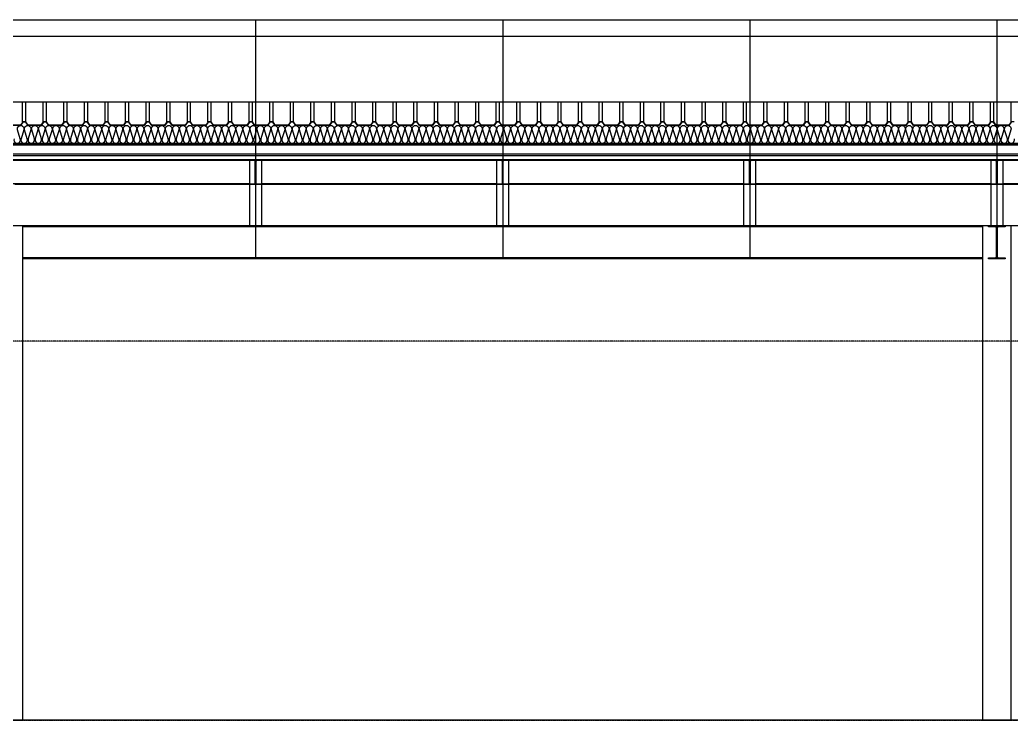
# Model space of a CAD drawing. Header units: millimetres. Extents: x 922366 to 1647943, y -534868 to 518781.
# Drawn here: x 1212422 to 1224458, y 180822 to 189322 of the extents above; entities that cross this region are included whole.
import ezdxf
from ezdxf.xclip import XClip

# ---------------------------------------------------------------- set-up
doc = ezdxf.new("R2010")
doc.units = ezdxf.units.MM
doc.header["$XCLIPFRAME"] = 0
doc.linetypes.add('XR-SECTION$0$DASH', pattern=[0.35, 0.25, -0.1])
for name, color, linetype in [('XR-SECTION$0$0-S-col', 4, 'Continuous'), ('XR-SECTION$0$7', 7, 'Continuous'), ('XR-SECTION$0$8', 8, 'Continuous'), ('XR-SECTION$0$A-ELE9', 9, 'Continuous'), ('XR-SECTION$0$CON', 2, 'Continuous'), ('XR-SECTION$0$ELE-7', 7, 'Continuous'), ('XR-SECTION$0$ELE-8', 8, 'Continuous'), ('XR-SECTION$0$Insul', 252, 'Continuous'), ('XR-SECTION$0$LADDER-6', 6, 'Continuous'), ('XR-SECTION$0$PANEL', 6, 'Continuous'), ('XR-SECTION$0$S-STEEL', 2, 'Continuous'), ('XR-SECTION$0$SEC-PANEL', 6, 'Continuous'), ('XR-SECTION$0$STEEL', 4, 'Continuous')]:
    doc.layers.add(name, color=color, linetype=linetype)
doc.layers.add('XR-SECTION$0$Defpoint', color=125, linetype='Continuous', plot=False)

# ---------------------------------------------------------------- blocks, each defined once
blk = doc.blocks.new('XR-SECTION$0$STUD-A1')
at = {"layer": 'XR-SECTION$0$ELE-8', "color": 252}
for p, q in [((4705, 150), (54735, 150)), ((4705, 130), (54730, 130)), ((4705, 20), (54730, 20)), ((4705, 0), (54735, 0))]:
    blk.add_line(p, q, dxfattribs=at)
blk = doc.blocks.new('XR-SECTION$0$PANEL-ES')
at = {"layer": 'XR-SECTION$0$8', "color": 252}
for p, q in [((12000, 0), (12000, 239)), ((12039.6, 0), (12039.6, 239)), ((12250, 0), (12250, 239)), ((12289.6, 0), (12289.6, 239)), ((12500, 0), (12500, 239)), ((12539.6, 0), (12539.6, 239)), ((12750, 0), (12750, 239)), ((12789.6, 0), (12789.6, 239)), ((13000, 0), (13000, 239)), ((13039.6, 0), (13039.6, 239)), ((13250, 0), (13250, 239)), ((13289.6, 0), (13289.6, 239)), ((13500, 0), (13500, 239)), ((13539.6, 0), (13539.6, 239)), ((13750, 0), (13750, 239)), ((13789.6, 0), (13789.6, 239)), ((14000, 0), (14000, 239)), ((14039.6, 0), (14039.6, 239)), ((14250, 0), (14250, 239)), ((14289.6, 0), (14289.6, 239)), ((14500, 0), (14500, 239)), ((14539.6, 0), (14539.6, 239)), ((14750, 0), (14750, 239)), ((14789.6, 0), (14789.6, 239)), ((15000, 0), (15000, 239)), ((15039.6, 0), (15039.6, 239)), ((15250, 0), (15250, 239)), ((15289.6, 0), (15289.6, 239)), ((15500, 0), (15500, 239)), ((15539.6, 0), (15539.6, 239)), ((15750, 0), (15750, 239)), ((15789.6, 0), (15789.6, 239)), ((16000, 0), (16000, 239)), ((16039.6, 0), (16039.6, 239)), ((16250, 0), (16250, 239)), ((16289.6, 0), (16289.6, 239)), ((16500, 0), (16500, 239)), ((16539.6, 0), (16539.6, 239)), ((16750, 0), (16750, 239)), ((16789.6, 0), (16789.6, 239)), ((17000, 0), (17000, 239)), ((17039.6, 0), (17039.6, 239)), ((17250, 0), (17250, 239)), ((17289.6, 0), (17289.6, 239)), ((17500, 0), (17500, 239)), ((17539.6, 0), (17539.6, 239)), ((17750, 0), (17750, 239)), ((17789.6, 0), (17789.6, 239)), ((18000, 0), (18000, 239)), ((18039.6, 0), (18039.6, 239)), ((18250, 0), (18250, 239)), ((18289.6, 0), (18289.6, 239)), ((18500, 0), (18500, 239)), ((18539.6, 0), (18539.6, 239)), ((18750, 0), (18750, 239)), ((18789.6, 0), (18789.6, 239)), ((19000, 0), (19000, 239)), ((19039.6, 0), (19039.6, 239)), ((19250, 0), (19250, 239)), ((19289.6, 0), (19289.6, 239)), ((19500, 0), (19500, 239)), ((19539.6, 0), (19539.6, 239)), ((19750, 0), (19750, 239)), ((19789.6, 0), (19789.6, 239)), ((20000, 0), (20000, 239)), ((20039.6, 0), (20039.6, 239)), ((20250, 0), (20250, 239)), ((20289.6, 0), (20289.6, 239)), ((20500, 0), (20500, 239)), ((20539.6, 0), (20539.6, 239)), ((20750, 0), (20750, 239)), ((20789.6, 0), (20789.6, 239)), ((21000, 0), (21000, 239)), ((21039.6, 0), (21039.6, 239)), ((21250, 0), (21250, 239)), ((21289.6, 0), (21289.6, 239)), ((21500, 0), (21500, 239)), ((21539.6, 0), (21539.6, 239)), ((21750, 0), (21750, 239)), ((21789.6, 0), (21789.6, 239)), ((22000, 0), (22000, 239)), ((22039.6, 0), (22039.6, 239)), ((22250, 0), (22250, 239)), ((22289.6, 0), (22289.6, 239)), ((22500, 0), (22500, 239)), ((22539.6, 0), (22539.6, 239)), ((22750, 0), (22750, 239)), ((22789.6, 0), (22789.6, 239)), ((23000, 0), (23000, 239)), ((23039.6, 0), (23039.6, 239)), ((23250, 0), (23250, 239)), ((23289.6, 0), (23289.6, 239)), ((23500, 0), (23500, 239)), ((23539.6, 0), (23539.6, 239)), ((23750, 0), (23750, 239)), ((23789.6, 0), (23789.6, 239)), ((24000, 0), (24000, 239))]:
    blk.add_line(p, q, dxfattribs=at)
blk = doc.blocks.new('*U250')
at = {"layer": 'XR-SECTION$0$STEEL', "color": 252}
blk.add_lwpolyline([(-16.25, -9, -0.41421356), (-3.25, -22), (-3.25, -278, -0.41421356), (-16.25, -291), (-75, -291), (-75, -300), (75, -300), (75, -291), (16.25, -291, -0.41421356), (3.25, -278), (3.25, -22, -0.41421356), (16.25, -9), (75, -9), (75, 0), (-75, 0), (-75, -9)], format="xyb", close=True, dxfattribs=at)
blk = doc.blocks.new('XR-SECTION$0$sefa ws')
at = {"layer": 'XR-SECTION$0$Insul', "color": 252}
blk.add_lwpolyline([(33580, 45001, 1.337394), (33656, 45001), (33623, 45114, -1.337394), (33699, 45114), (33665, 45001, 1.337394), (33741, 45001), (33708, 45114, -1.337394), (33784, 45114), (33751, 45001, 1.337394), (33827, 45001), (33794, 45114, -1.337394), (33870, 45114), (33837, 45001, 1.337394), (33913, 45001), (33879, 45114, -1.337394), (33955, 45114), (33922, 45001, 1.337394), (33998, 45001), (33965, 45114, -1.337394), (34041, 45114), (34008, 45001, 1.337394), (34084, 45001), (34051, 45114, -1.337394), (34127, 45114), (34093, 45001, 1.337394), (34169, 45001), (34136, 45114, -1.337394), (34212, 45114), (34179, 45001, 1.337394), (34255, 45001), (34222, 45114, -1.337394), (34298, 45114), (34265, 45001, 1.337394), (34341, 45001), (34307, 45114, -1.337394), (34383, 45114), (34350, 45001, 1.337394), (34426, 45001), (34393, 45114, -1.337394), (34469, 45114), (34436, 45001, 1.337394), (34512, 45001), (34479, 45114, -1.337394), (34555, 45114), (34521, 45001, 1.337394), (34597, 45001), (34564, 45114, -1.337394), (34640, 45114), (34607, 45001, 1.337394), (34683, 45001), (34650, 45114, -1.337394), (34726, 45114), (34693, 45001, 1.337394), (34769, 45001), (34735, 45114, -1.337394), (34811, 45114), (34778, 45001, 1.337394), (34854, 45001), (34821, 45114, -1.337394), (34897, 45114), (34864, 45001, 1.337394), (34940, 45001), (34907, 45114, -1.337394), (34983, 45114), (34949, 45001, 1.337394), (35025, 45001), (34992, 45114, -1.337394), (35068, 45114), (35035, 45001, 1.337394), (35111, 45001), (35078, 45114, -1.337394), (35154, 45114), (35121, 45001, 1.337394), (35197, 45001), (35163, 45114, -1.337394), (35239, 45114), (35206, 45001, 1.337394), (35282, 45001), (35249, 45114, -1.337394), (35325, 45114), (35292, 45001, 1.337394), (35368, 45001), (35335, 45114, -1.337394), (35411, 45114), (35377, 45001, 1.337394), (35453, 45001), (35420, 45114, -1.337394), (35496, 45114), (35463, 45001, 1.337394), (35539, 45001), (35506, 45114, -1.337394), (35582, 45114), (35549, 45001, 1.337394), (35625, 45001), (35591, 45114, -1.337394), (35667, 45114), (35634, 45001, 1.337394), (35710, 45001), (35677, 45114, -1.337394), (35753, 45114), (35720, 45001, 1.337394), (35796, 45001), (35763, 45114, -1.337394), (35839, 45114), (35805, 45001, 1.337394), (35881, 45001), (35848, 45114, -1.337394), (35924, 45114), (35891, 45001, 1.337394), (35967, 45001), (35934, 45114, -1.337394), (36010, 45114), (35977, 45001, 1.337394), (36053, 45001), (36019, 45114, -1.337394), (36095, 45114), (36062, 45001, 1.337394), (36138, 45001), (36105, 45114, -1.337394), (36181, 45114), (36148, 45001, 1.337394), (36224, 45001), (36191, 45114, -1.337394), (36267, 45114), (36233, 45001, 1.337394), (36309, 45001), (36276, 45114, -1.337394), (36352, 45114), (36319, 45001, 1.337394), (36395, 45001), (36362, 45114, -1.337394), (36438, 45114), (36405, 45001, 1.337394), (36481, 45001), (36447, 45114, -1.337394), (36523, 45114), (36490, 45001, 1.337394), (36566, 45001), (36533, 45114, -1.337394), (36609, 45114), (36576, 45001, 1.337394), (36652, 45001), (36619, 45114, -1.337394), (36695, 45114), (36661, 45001, 1.337394), (36737, 45001), (36704, 45114, -1.337394), (36780, 45114), (36747, 45001, 1.337394), (36823, 45001), (36790, 45114, -1.337394), (36866, 45114), (36833, 45001, 1.337394), (36909, 45001), (36875, 45114, -1.337394), (36951, 45114), (36918, 45001, 1.337394), (36994, 45001), (36961, 45114, -1.337394), (37037, 45114), (37004, 45001, 1.337394), (37080, 45001), (37047, 45114, -1.337394), (37123, 45114), (37089, 45001, 1.337394), (37165, 45001), (37132, 45114, -1.337394), (37208, 45114), (37175, 45001, 1.337394), (37251, 45001), (37218, 45114, -1.337394), (37294, 45114), (37261, 45001, 1.337394), (37337, 45001), (37303, 45114, -1.337394), (37379, 45114), (37346, 45001, 1.337394), (37422, 45001), (37389, 45114, -1.337394), (37465, 45114), (37432, 45001, 1.337394), (37508, 45001), (37475, 45114, -1.337394), (37551, 45114), (37517, 45001, 1.337394), (37593, 45001), (37560, 45114, -1.337394), (37636, 45114), (37603, 45001, 1.337394), (37679, 45001), (37646, 45114, -1.337394), (37722, 45114), (37689, 45001, 1.337394), (37765, 45001), (37731, 45114, -1.337394), (37807, 45114), (37774, 45001, 1.337394), (37850, 45001), (37817, 45114, -1.337394), (37893, 45114), (37860, 45001, 1.337394), (37936, 45001), (37903, 45114, -1.337394), (37979, 45114), (37945, 45001, 1.337394), (38021, 45001), (37988, 45114, -1.337394), (38064, 45114), (38031, 45001, 1.337394), (38107, 45001), (38074, 45114, -1.337394), (38150, 45114), (38117, 45001, 1.337394), (38193, 45001), (38159, 45114, -1.337394), (38235, 45114), (38202, 45001, 1.337394), (38278, 45001), (38245, 45114, -1.337394), (38321, 45114), (38288, 45001, 1.337394), (38364, 45001), (38331, 45114, -1.337394), (38407, 45114), (38373, 45001, 1.337394), (38449, 45001), (38416, 45114, -1.337394), (38492, 45114), (38459, 45001, 1.337394), (38535, 45001), (38502, 45114, -1.337394), (38578, 45114), (38545, 45001, 1.337394), (38621, 45001), (38587, 45114, -1.337394), (38663, 45114), (38630, 45001, 1.337394), (38706, 45001), (38673, 45114, -1.337394), (38749, 45114), (38716, 45001, 1.337394), (38792, 45001), (38759, 45114, -1.337394), (38835, 45114), (38801, 45001, 1.337394), (38877, 45001), (38844, 45114, -1.337394), (38920, 45114), (38887, 45001, 1.337394), (38963, 45001), (38930, 45114, -1.337394), (39006, 45114), (38973, 45001, 1.337394), (39049, 45001), (39015, 45114, -1.337394), (39091, 45114), (39058, 45001, 1.337394), (39134, 45001), (39101, 45114, -1.337394), (39177, 45114), (39144, 45001, 1.337394), (39220, 45001), (39187, 45114, -1.337394), (39263, 45114), (39229, 45001, 1.337394), (39305, 45001), (39272, 45114, -1.337394), (39348, 45114), (39315, 45001, 1.337394), (39391, 45001), (39358, 45114, -1.337394), (39434, 45114), (39401, 45001, 1.337394), (39477, 45001), (39443, 45114, -1.337394), (39519, 45114), (39486, 45001, 1.337394), (39562, 45001), (39529, 45114, -1.337394), (39605, 45114), (39572, 45001, 1.337394), (39648, 45001), (39615, 45114, -1.337394), (39691, 45114), (39657, 45001, 1.337394), (39733, 45001), (39700, 45114, -1.337394), (39776, 45114), (39743, 45001, 1.337394), (39819, 45001), (39786, 45114, -1.337394), (39862, 45114), (39829, 45001, 1.337394), (39905, 45001), (39871, 45114, -1.337394), (39947, 45114), (39914, 45001, 1.337394), (39990, 45001), (39957, 45114, -1.337394), (40033, 45114), (40000, 45001, 1.337394), (40076, 45001), (40043, 45114, -1.337394), (40119, 45114), (40085, 45001, 1.337394), (40161, 45001), (40128, 45114, -1.337394), (40204, 45114), (40171, 45001, 1.337394), (40247, 45001), (40214, 45114, -1.337394), (40290, 45114), (40257, 45001, 1.337394), (40333, 45001), (40299, 45114, -1.337394), (40375, 45114), (40342, 45001, 1.337394), (40418, 45001), (40385, 45114, -1.337394), (40461, 45114), (40428, 45001, 1.337394), (40504, 45001), (40471, 45114, -1.337394), (40547, 45114), (40513, 45001, 1.337394), (40589, 45001), (40556, 45114, -1.337394), (40632, 45114), (40599, 45001, 1.337394), (40675, 45001), (40642, 45114, -1.337394), (40718, 45114), (40685, 45001, 1.337394), (40761, 45001), (40727, 45114, -1.337394), (40803, 45114), (40770, 45001, 1.337394), (40846, 45001), (40813, 45114, -1.337394), (40889, 45114), (40856, 45001, 1.337394), (40932, 45001), (40899, 45114, -1.337394), (40975, 45114), (40941, 45001, 1.337394), (41017, 45001), (40984, 45114, -1.337394), (41060, 45114), (41027, 45001, 1.337394), (41103, 45001), (41070, 45114, -1.337394), (41146, 45114), (41113, 45001, 1.337394), (41189, 45001), (41155, 45114, -1.337394), (41231, 45114), (41198, 45001, 1.337394), (41274, 45001), (41241, 45114, -1.337394), (41317, 45114), (41284, 45001, 1.337394), (41360, 45001), (41327, 45114, -1.337394), (41403, 45114), (41369, 45001, 1.337394), (41445, 45001), (41412, 45114, -1.337394), (41488, 45114), (41455, 45001, 1.337394), (41531, 45001), (41498, 45114, -1.337394), (41574, 45114), (41541, 45001, 1.337394), (41617, 45001), (41583, 45114, -1.337394), (41659, 45114), (41626, 45001, 1.337394), (41702, 45001), (41669, 45114, -1.337394), (41745, 45114), (41712, 45001, 1.337394), (41788, 45001), (41755, 45114, -1.337394), (41831, 45114), (41797, 45001, 1.337394), (41873, 45001), (41840, 45114, -1.337394), (41916, 45114), (41883, 45001, 1.337394), (41959, 45001), (41926, 45114, -1.337394), (42002, 45114), (41969, 45001, 1.337394), (42045, 45001), (42011, 45114, -1.337394), (42087, 45114), (42054, 45001, 1.337394), (42130, 45001), (42097, 45114, -1.337394), (42173, 45114), (42140, 45001, 1.337394), (42216, 45001), (42183, 45114, -1.337394), (42259, 45114), (42225, 45001, 1.337394), (42301, 45001), (42268, 45114, -1.337394), (42344, 45114), (42311, 45001, 1.337394), (42387, 45001), (42354, 45114, -1.337394), (42430, 45114), (42397, 45001, 1.337394), (42473, 45001), (42439, 45114, -1.337394), (42515, 45114), (42482, 45001, 1.337394), (42558, 45001), (42525, 45114, -1.337394), (42601, 45114), (42568, 45001, 1.337394), (42644, 45001), (42611, 45114, -1.337394), (42687, 45114), (42653, 45001, 1.337394), (42729, 45001), (42696, 45114, -1.337394), (42772, 45114), (42739, 45001, 1.337394), (42815, 45001), (42782, 45114, -1.337394), (42858, 45114), (42825, 45001, 1.337394), (42901, 45001), (42867, 45114, -1.337394), (42943, 45114), (42910, 45001, 1.337394), (42986, 45001), (42953, 45114, -1.337394), (43029, 45114), (42996, 45001, 1.337394), (43072, 45001), (43039, 45114, -1.337394), (43115, 45114), (43081, 45001, 1.337394), (43157, 45001), (43124, 45114, -1.337394), (43200, 45114), (43167, 45001, 1.337394), (43243, 45001), (43210, 45114, -1.337394), (43286, 45114), (43253, 45001, 1.337394), (43329, 45001), (43295, 45114, -1.337394), (43371, 45114), (43338, 45001, 1.337394), (43414, 45001), (43381, 45114, -1.337394), (43457, 45114), (43424, 45001, 1.337394), (43500, 45001), (43467, 45114, -1.337394), (43543, 45114), (43509, 45001, 1.337394), (43585, 45001), (43552, 45114, -1.337394), (43628, 45114), (43595, 45001, 1.337394), (43671, 45001), (43638, 45114, -1.337394), (43714, 45114), (43681, 45001, 1.337394), (43757, 45001), (43723, 45114, -1.337394), (43799, 45114), (43766, 45001, 1.337394), (43842, 45001), (43809, 45114, -1.337394), (43885, 45114), (43852, 45001, 1.337394), (43928, 45001), (43895, 45114, -1.337394), (43971, 45114), (43937, 45001, 1.337394), (44013, 45001), (43980, 45114, -1.337394), (44056, 45114), (44023, 45001, 1.337394), (44099, 45001), (44066, 45114, -1.337394), (44142, 45114), (44109, 45001, 1.337394), (44185, 45001), (44151, 45114, -1.337394), (44227, 45114), (44194, 45001, 1.337394), (44270, 45001), (44237, 45114, -1.337394), (44313, 45114), (44280, 45001, 1.337394), (44356, 45001), (44323, 45114, -1.337394), (44399, 45114), (44365, 45001, 1.337394), (44441, 45001), (44408, 45114, -1.337394), (44484, 45114), (44451, 45001, 1.337394), (44527, 45001), (44494, 45114, -1.337394), (44570, 45114), (44537, 45001, 1.337394), (44613, 45001), (44579, 45114, -1.337394), (44655, 45114), (44622, 45001, 1.337394), (44698, 45001), (44665, 45114, -1.337394), (44741, 45114), (44708, 45001, 1.337394), (44784, 45001), (44751, 45114, -1.337394), (44827, 45114), (44793, 45001, 1.337394), (44869, 45001), (44836, 45114, -1.337394), (44912, 45114), (44879, 45001, 1.337394), (44955, 45001), (44922, 45114, -1.337394), (44998, 45114), (44965, 45001, 1.337394), (45041, 45001), (45007, 45114, -1.337394), (45083, 45114), (45050, 45001, 1.337394), (45126, 45001), (45093, 45114, -1.337394), (45169, 45114), (45136, 45001, 1.337394), (45212, 45001), (45179, 45114, -1.337394), (45255, 45114), (45221, 45001, 1.337394), (45297, 45001), (45264, 45114, -1.337394), (45340, 45114), (45307, 45001, 1.337394), (45383, 45001), (45350, 45114, -1.337394), (45426, 45114), (45393, 45001, 1.337394), (45469, 45001), (45435, 45114, -1.337394), (45511, 45114), (45478, 45001, 1.337394), (45554, 45001), (45521, 45114, -1.337394), (45597, 45114), (45564, 45001, 1.337394), (45640, 45001), (45607, 45114, -1.337394), (45683, 45114), (45649, 45001, 1.337394), (45725, 45001)], format="xyb", dxfattribs=at)
at = {"layer": 'XR-SECTION$0$SEC-PANEL', "color": 252}
for p, q in [((21463, 44950), (71588, 44950)), ((21463, 44947), (71588, 44947))]:
    blk.add_line(p, q, dxfattribs=at)
for points in [[(38752, 45167), (38724, 45208), (38685, 45208), (38657, 45167), (38502, 45167), (38474, 45208), (38435, 45208), (38407, 45167), (38252, 45167), (38224, 45208), (38185, 45208), (38157, 45167), (38002, 45167), (37974, 45208), (37935, 45208), (37907, 45167), (37752, 45167), (37724, 45208), (37685, 45208), (37657, 45167), (37502, 45167), (37474, 45208), (37435, 45208), (37407, 45167), (37252, 45167), (37224, 45208), (37185, 45208), (37157, 45167), (37002, 45167), (36974, 45208), (36935, 45208), (36907, 45167), (36752, 45167), (36724, 45208), (36685, 45208), (36657, 45167), (36502, 45167), (36474, 45208), (36435, 45208), (36407, 45167), (36252, 45167), (36224, 45208), (36185, 45208), (36157, 45167), (36002, 45167), (35974, 45208), (35935, 45208), (35907, 45167), (35752, 45167), (35724, 45208), (35685, 45208), (35657, 45167), (35502, 45167), (35474, 45208), (35435, 45208), (35407, 45167), (35252, 45167), (35224, 45208), (35185, 45208), (35157, 45167), (35002, 45167), (34974, 45208), (34935, 45208), (34907, 45167), (34752, 45167), (34724, 45208), (34685, 45208), (34657, 45167), (34502, 45167), (34474, 45208), (34435, 45208), (34407, 45167), (34252, 45167), (34224, 45208), (34185, 45208), (34157, 45167), (34002, 45167), (33974, 45208), (33935, 45208), (33907, 45167), (33752, 45167), (33724, 45208), (33685, 45208), (33657, 45167), (33502, 45167)], [(35749, 45167), (35751, 45164), (35723, 45205), (35687, 45205), (35659, 45164), (35501, 45164), (35473, 45205), (35437, 45205), (35409, 45164), (35251, 45164), (35223, 45205), (35187, 45205), (35159, 45164), (35001, 45164), (34973, 45205), (34937, 45205), (34909, 45164), (34751, 45164), (34723, 45205), (34687, 45205), (34659, 45164), (34501, 45164), (34473, 45205), (34437, 45205), (34409, 45164), (34251, 45164), (34223, 45205), (34187, 45205), (34159, 45164), (34001, 45164), (33973, 45205), (33937, 45205), (33909, 45164), (33751, 45164), (33723, 45205), (33687, 45205), (33659, 45164), (33501, 45164)], [(38749, 45167), (38751, 45164), (38723, 45205), (38687, 45205), (38659, 45164), (38501, 45164), (38473, 45205), (38437, 45205), (38409, 45164), (38251, 45164), (38223, 45205), (38187, 45205), (38159, 45164), (38001, 45164), (37973, 45205), (37937, 45205), (37909, 45164), (37751, 45164), (37723, 45205), (37687, 45205), (37659, 45164), (37501, 45164), (37473, 45205), (37437, 45205), (37409, 45164), (37251, 45164), (37223, 45205), (37187, 45205), (37159, 45164), (37001, 45164), (36973, 45205), (36937, 45205), (36909, 45164), (36751, 45164), (36723, 45205), (36687, 45205), (36659, 45164), (36501, 45164), (36473, 45205), (36437, 45205), (36409, 45164), (36251, 45164), (36223, 45205), (36187, 45205), (36159, 45164), (36001, 45164), (35973, 45205), (35937, 45205), (35909, 45164), (35751, 45164)], [(45724, 45208), (45685, 45208), (45657, 45167), (45502, 45167), (45474, 45208), (45435, 45208), (45407, 45167), (45252, 45167), (45224, 45208), (45185, 45208), (45157, 45167), (45002, 45167), (44974, 45208), (44935, 45208), (44907, 45167), (44752, 45167), (44724, 45208), (44685, 45208), (44657, 45167), (44502, 45167), (44474, 45208), (44435, 45208), (44407, 45167), (44252, 45167), (44224, 45208), (44185, 45208), (44157, 45167), (44002, 45167), (43974, 45208), (43935, 45208), (43907, 45167), (43752, 45167), (43724, 45208), (43685, 45208), (43657, 45167), (43502, 45167), (43474, 45208), (43435, 45208), (43407, 45167), (43252, 45167), (43224, 45208), (43185, 45208), (43157, 45167), (43002, 45167), (42974, 45208), (42935, 45208), (42907, 45167), (42752, 45167), (42724, 45208), (42685, 45208), (42657, 45167), (42502, 45167), (42474, 45208), (42435, 45208), (42407, 45167), (42252, 45167), (42224, 45208), (42185, 45208), (42157, 45167), (42002, 45167), (41974, 45208), (41935, 45208), (41907, 45167), (41752, 45167), (41724, 45208), (41685, 45208), (41657, 45167), (41502, 45167), (41474, 45208), (41435, 45208), (41407, 45167), (41252, 45167), (41224, 45208), (41185, 45208), (41157, 45167), (41002, 45167), (40974, 45208), (40935, 45208), (40907, 45167), (40752, 45167), (40724, 45208), (40685, 45208), (40657, 45167), (40502, 45167), (40474, 45208), (40435, 45208), (40407, 45167), (40252, 45167), (40224, 45208), (40185, 45208), (40157, 45167), (40002, 45167), (39974, 45208), (39935, 45208), (39907, 45167), (39752, 45167), (39724, 45208), (39685, 45208), (39657, 45167), (39502, 45167), (39474, 45208), (39435, 45208), (39407, 45167), (39252, 45167), (39224, 45208), (39185, 45208), (39157, 45167), (39002, 45167), (38974, 45208), (38935, 45208), (38907, 45167), (38752, 45167)], [(45687, 45205), (45659, 45164), (45501, 45164), (45473, 45205), (45437, 45205), (45409, 45164), (45251, 45164), (45223, 45205), (45187, 45205), (45159, 45164), (45001, 45164), (44973, 45205), (44937, 45205), (44909, 45164), (44751, 45164), (44723, 45205), (44687, 45205), (44659, 45164), (44501, 45164), (44473, 45205), (44437, 45205), (44409, 45164), (44251, 45164), (44223, 45205), (44187, 45205), (44159, 45164), (44001, 45164), (43973, 45205), (43937, 45205), (43909, 45164), (43751, 45164), (43723, 45205), (43687, 45205), (43659, 45164), (43501, 45164), (43473, 45205), (43437, 45205), (43409, 45164), (43251, 45164), (43223, 45205), (43187, 45205), (43159, 45164), (43001, 45164), (42973, 45205), (42937, 45205), (42909, 45164), (42751, 45164), (42723, 45205), (42687, 45205), (42659, 45164), (42501, 45164), (42473, 45205), (42437, 45205), (42409, 45164), (42251, 45164), (42223, 45205), (42187, 45205), (42159, 45164), (42001, 45164), (41973, 45205), (41937, 45205), (41909, 45164), (41751, 45164), (41723, 45205), (41687, 45205), (41659, 45164), (41501, 45164), (41473, 45205), (41437, 45205), (41409, 45164), (41251, 45164), (41223, 45205), (41187, 45205), (41159, 45164), (41001, 45164), (40973, 45205), (40937, 45205), (40909, 45164), (40751, 45164), (40723, 45205), (40687, 45205), (40659, 45164), (40501, 45164), (40473, 45205), (40437, 45205), (40409, 45164), (40251, 45164), (40223, 45205), (40187, 45205), (40159, 45164), (40001, 45164), (39973, 45205), (39937, 45205), (39909, 45164), (39751, 45164), (39723, 45205), (39687, 45205), (39659, 45164), (39501, 45164), (39473, 45205), (39437, 45205), (39409, 45164), (39251, 45164), (39223, 45205), (39187, 45205), (39159, 45164), (39001, 45164), (38973, 45205), (38937, 45205), (38909, 45164), (38752, 45164)]]:
    blk.add_lwpolyline(points, dxfattribs=at)
blk = doc.blocks.new('XR-SECTION')
at = {"layer": 'XR-SECTION$0$0-S-col', "color": 8}
for points in [[(224525, 33243.637), (224375, 33243.637), (224375, 32443.637), (224525, 32443.637)], [(227525, 33243.637), (227375, 33243.637), (227375, 32443.637), (227525, 32443.637)], [(230525, 33243.637), (230375, 33243.637), (230375, 32443.637), (230525, 32443.637)], [(233525, 33243.637), (233375, 33243.637), (233375, 32443.637), (233525, 32443.637)], [(221275, 26443.637), (221625, 26443.637), (221625, 32443.637), (221275, 32443.637)], [(233275, 26443.637), (233625, 26443.637), (233625, 32443.637), (233275, 32443.637)]]:
    blk.add_lwpolyline(points, close=True, dxfattribs=at)
at = {"layer": 'XR-SECTION$0$7', "color": 8}
blk.add_line((258950, 33943.637), (209550, 33943.637), dxfattribs=at)
at = {"layer": 'XR-SECTION$0$8', "color": 8}
for p, q in [((208985, 34943.637), (259085, 34943.637)), ((209595, 34743.637), (258950, 34743.637))]:
    blk.add_line(p, q, dxfattribs=at)
at = {"layer": 'XR-SECTION$0$A-ELE9', "color": 8}
for p, q in [((259525, 33243.637), (209525, 33243.637)), ((259525, 33234.637), (209525, 33234.637)), ((224375, 32952.637), (218525, 32952.637)), ((224375, 32943.637), (221525, 32943.637)), ((227375, 32952.637), (224525, 32952.637)), ((227375, 32943.637), (224525, 32943.637)), ((230375, 32952.637), (227525, 32952.637)), ((230375, 32943.637), (227525, 32943.637)), ((233375, 32952.637), (230525, 32952.637)), ((233375, 32943.637), (230525, 32943.637)), ((259525, 32952.637), (233525, 32952.637)), ((259525, 32943.637), (233525, 32943.637)), ((259350, 32443.637), (209625, 32443.637)), ((233275, 32430.637), (221625, 32430.637)), ((233275, 32056.637), (221625, 32056.637)), ((233275, 32043.637), (221625, 32043.637))]:
    blk.add_line(p, q, dxfattribs=at)
at = {"layer": 'XR-SECTION$0$CON', "color": 8}
blk.add_lwpolyline([(261175, 26443.637), (209100, 26443.637)], dxfattribs=at)
at = {"layer": 'XR-SECTION$0$Defpoint', "color": 8}
for p, q in [((224450, 34943.637), (224450, 32043.637)), ((227450, 34943.637), (227450, 32043.637)), ((230450, 34943.637), (230450, 32043.637)), ((233450, 34943.637), (233450, 32043.637))]:
    blk.add_line(p, q, dxfattribs=at)
at = {"layer": 'XR-SECTION$0$ELE-7', "color": 8, "linetype": 'XR-SECTION$0$DASH', "ltscale": 10}
blk.add_lwpolyline([(211424.486, 26443.637), (255424.486, 26443.637), (255424.486, 31043.637), (211424.486, 31043.637)], close=True, dxfattribs=at)
at = {"layer": 'XR-SECTION$0$STEEL', "color": 8}
blk.add_lwpolyline([(233350, 32043.637), (233350, 32056.637), (233430, 32056.637, 0.414213562), (233446, 32072.637), (233446, 32414.637, 0.414213562), (233430, 32430.637), (233350, 32430.637), (233350, 32443.637), (233550, 32443.637), (233550, 32430.637), (233470, 32430.637, 0.414213562), (233454, 32414.637), (233454, 32072.637, 0.414213562), (233470, 32056.637), (233550, 32056.637), (233550, 32043.637)], format="xyb", close=True, dxfattribs=at)
at = {"layer": 'XR-SECTION$0$LADDER-6', "color": 8}
blk.add_blockref('XR-SECTION$0$PANEL-ES', (209621.971, 33704.637), dxfattribs=at)
at = {"layer": 'XR-SECTION$0$PANEL', "color": 8, "xscale": -1}
blk.add_blockref('XR-SECTION$0$STUD-A1', (264179.683, 33293.637), dxfattribs=at)
at = {"layer": 'XR-SECTION$0$S-STEEL', "color": 8, "xscale": -1}
for p in [(224450, 33243.637), (227450, 33243.637), (230450, 33243.637), (233450, 33243.637)]:
    blk.add_blockref('*U250', p, dxfattribs=at)
at = {"layer": 'XR-SECTION$0$SEC-PANEL', "color": 8}
blk.add_blockref('XR-SECTION$0$sefa ws', (187937.384, -11503.714), dxfattribs=at)

msp = doc.modelspace()

# ---------------------------------------------------------------- block references
ref = msp.add_blockref('XR-SECTION', (990835, 154378.4))
XClip(ref).set_block_clipping_path([(206242.8352452423, 20890.304656419), (289034.4951767688, 43917.4244884686)])

doc.saveas('drawing.dxf')
